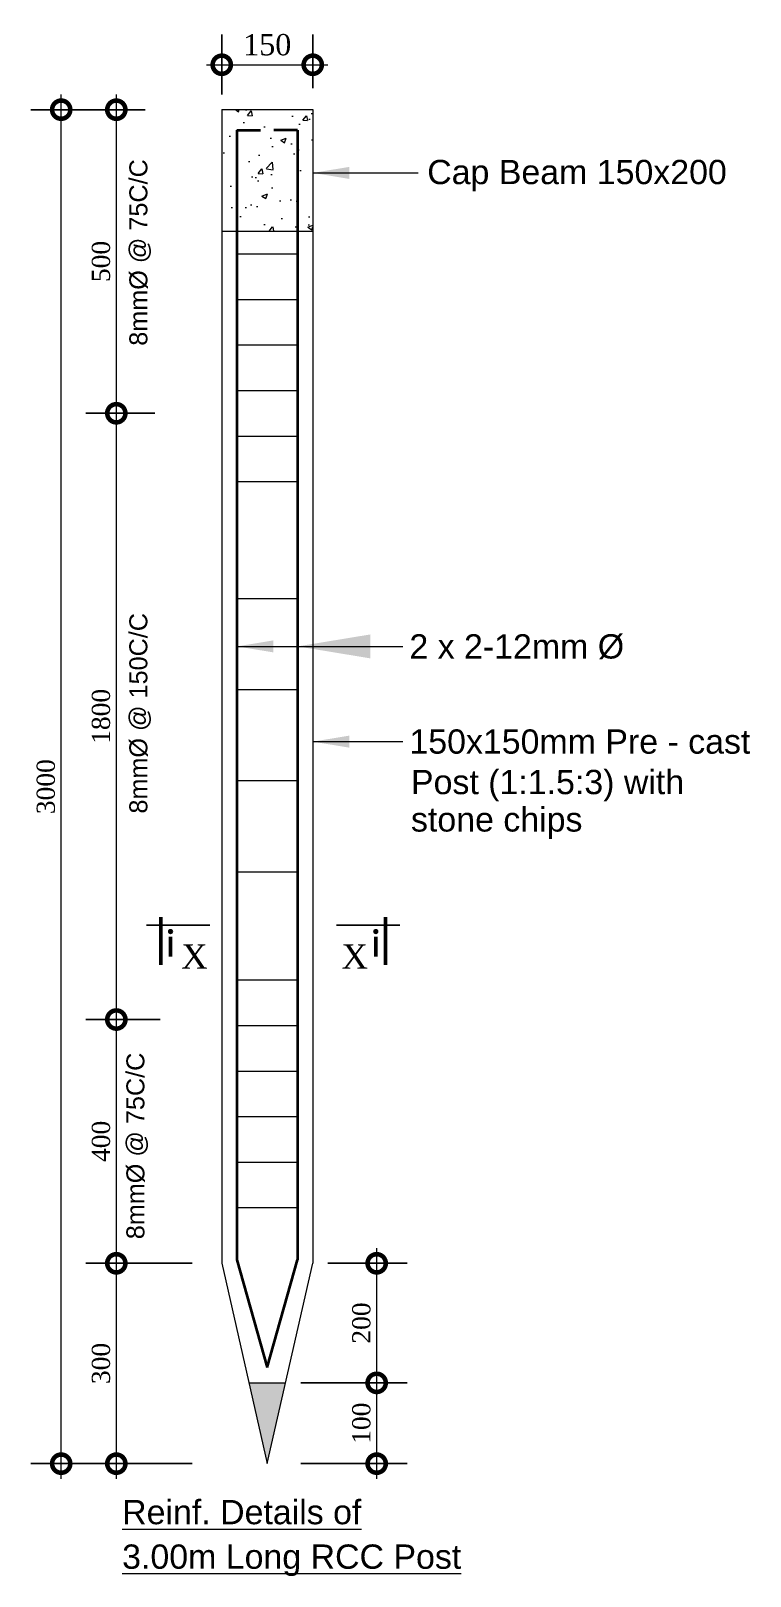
# Model space of a CAD drawing. Header units: millimetres. Extents: x -68595 to 8963, y 185076 to 197058.
# Drawn here: x -68595 to -67410, y 187126 to 189671 of the extents above; entities that cross this region are included whole.
import ezdxf

# ---------------------------------------------------------------- set-up
doc = ezdxf.new("R2010")
doc.units = ezdxf.units.MM
doc.header["$LTSCALE"] = 150
doc.header["$PDMODE"] = 35
for name, color, linetype, lineweight in [('Dimision', 4, 'Continuous', 9), ('Hatching', 35, 'Continuous', 18), ('Rod', 12, 'Continuous', 35), ('Rod - 3', 7, 'Continuous', 15), ('Structue', 7, 'Continuous', 18), ('Text', 7, 'Continuous', 15)]:
    doc.layers.add(name, color=color, linetype=linetype, lineweight=lineweight)
doc.layers.add('Pile', color=7, linetype='Continuous')
doc.styles.add('ROMANS', font='arial.ttf', dxfattribs={"height": 200})
doc.styles.get("Standard").update_dxf_attribs({"font": 'times.ttf'})
doc.dimstyles.new('ISO-25', dxfattribs={"dimtxt": 75, "dimasz": 50, "dimexe": 75, "dimexo": 45.625, "dimgap": 20, "dimtad": 1, "dimtoh": 1, "dimdec": 1, "dimdsep": 46, "dimtxsty": 'Standard', "dimblk": 'DOT', "dimcen": 300, "dimclrd": 256, "dimclre": 256, "dimclrt": 256, "dimadec": 0, "dimazin": 0, "dimtfac": 1, "dimtdec": 1, "dimtix": 1, "dimtmove": 0, "dimatfit": 3, "dimfxl": 75, "dimlwd": -1, "dimarcsym": 0})

# ---------------------------------------------------------------- blocks, each defined once
blk = doc.blocks.new('_Dot')
at = {"color": 0, "linetype": 'ByBlock', "lineweight": -2}
blk.add_line((-0.5, 0), (-1, 0), dxfattribs=at)
at = {"color": 0, "linetype": 'ByBlock', "const_width": 0.5}
blk.add_lwpolyline([(-0.25, 0, 1), (0.25, 0, 1)], format="xyb", close=True, dxfattribs=at)
blk = doc.blocks.new('_DotSmall')
at = {"color": 0, "linetype": 'ByBlock', "const_width": 0.5}
blk.add_lwpolyline([(-0.0625, 0, 1), (0.0625, 0, 1)], format="xyb", close=True, dxfattribs=at)
blk = doc.blocks.new('*D8')
at = {"layer": 'Defpoints', "color": 0, "transparency": 16777216}
for p in [(-68545.2, 189541.6), (-68268.7, 189541.6), (-68205.5, 187311.6)]:
    blk.add_point(p, dxfattribs=at)
at = {"layer": 'Dimision', "transparency": 16777216}
blk.add_line((-68545.2, 187286.6), (-68545.2, 189566.6), dxfattribs=at)
at = {"layer": 'Dimision', "lineweight": -2, "transparency": 16777216}
for p, q in [((-68420.2, 189541.6), (-68595.2, 189541.6)), ((-68420.2, 187311.6), (-68595.2, 187311.6))]:
    blk.add_line(p, q, dxfattribs=at)
at = {"layer": 'Dimision', "transparency": 16777216, "xscale": 60, "yscale": 60, "zscale": 60}
for p, rotation in [((-68545.2, 189541.6), 90), ((-68545.2, 187311.6), 270)]:
    blk.add_blockref('_DotSmall', p, dxfattribs=dict(at, rotation=rotation))
at = {"layer": 'Dimision', "transparency": 16777216, "insert": (-68570.4, 188426.6), "char_height": 30, "attachment_point": 5, "rotation": 90}
blk.add_mtext('3000', dxfattribs=at)
blk = doc.blocks.new('*D9')
at = {"layer": 'Defpoints', "color": 0, "transparency": 16777216}
for p in [(-68382, 189541.6), (-68454.3, 189041.6), (-68365.8, 189041.6)]:
    blk.add_point(p, dxfattribs=at)
at = {"layer": 'Dimision', "transparency": 16777216}
blk.add_line((-68454.3, 189566.6), (-68454.3, 189016.6), dxfattribs=at)
at = {"layer": 'Dimision', "lineweight": -2, "transparency": 16777216}
for p, q in [((-68407, 189541.6), (-68504.3, 189541.6)), ((-68390.8, 189041.6), (-68504.3, 189041.6))]:
    blk.add_line(p, q, dxfattribs=at)
at = {"layer": 'Dimision', "transparency": 16777216, "xscale": 60, "yscale": 60, "zscale": 60}
for p, rotation in [((-68454.3, 189541.6), 90), ((-68454.3, 189041.6), 270)]:
    blk.add_blockref('_DotSmall', p, dxfattribs=dict(at, rotation=rotation))
at = {"layer": 'Dimision', "transparency": 16777216, "insert": (-68479.5, 189291.6), "char_height": 30, "attachment_point": 5, "rotation": 90}
blk.add_mtext('500', dxfattribs=at)
blk = doc.blocks.new('*D10')
at = {"layer": 'Defpoints', "color": 0, "transparency": 16777216}
for p in [(-68365.8, 189041.6), (-68454.3, 188043.1), (-68357, 188043.1)]:
    blk.add_point(p, dxfattribs=at)
at = {"layer": 'Dimision', "transparency": 16777216}
blk.add_line((-68454.3, 189066.6), (-68454.3, 188018.1), dxfattribs=at)
at = {"layer": 'Dimision', "lineweight": -2, "transparency": 16777216}
for p, q in [((-68390.8, 189041.6), (-68504.3, 189041.6)), ((-68382, 188043.1), (-68504.3, 188043.1))]:
    blk.add_line(p, q, dxfattribs=at)
at = {"layer": 'Dimision', "transparency": 16777216, "xscale": 60, "yscale": 60, "zscale": 60}
for p, rotation in [((-68454.3, 189041.6), 90), ((-68454.3, 188043.1), 270)]:
    blk.add_blockref('_DotSmall', p, dxfattribs=dict(at, rotation=rotation))
at = {"layer": 'Dimision', "transparency": 16777216, "insert": (-68479.5, 188542.4), "char_height": 30, "attachment_point": 5, "rotation": 90}
blk.add_mtext('1800', dxfattribs=at)
blk = doc.blocks.new('*D11')
at = {"layer": 'Defpoints', "color": 0, "transparency": 16777216}
for p in [(-68357, 188043.1), (-68454.3, 187641.6), (-68209.4, 187641.6)]:
    blk.add_point(p, dxfattribs=at)
at = {"layer": 'Dimision', "transparency": 16777216}
blk.add_line((-68454.3, 188068.1), (-68454.3, 187616.6), dxfattribs=at)
at = {"layer": 'Dimision', "lineweight": -2, "transparency": 16777216}
for p, q in [((-68382, 188043.1), (-68504.3, 188043.1)), ((-68329.3, 187641.6), (-68504.3, 187641.6))]:
    blk.add_line(p, q, dxfattribs=at)
at = {"layer": 'Dimision', "transparency": 16777216, "xscale": 60, "yscale": 60, "zscale": 60}
for p, rotation in [((-68454.3, 188043.1), 90), ((-68454.3, 187641.6), 270)]:
    blk.add_blockref('_DotSmall', p, dxfattribs=dict(at, rotation=rotation))
at = {"layer": 'Dimision', "transparency": 16777216, "insert": (-68479.5, 187842.4), "char_height": 30, "attachment_point": 5, "rotation": 90}
blk.add_mtext('400', dxfattribs=at)
blk = doc.blocks.new('*D12')
at = {"layer": 'Defpoints', "color": 0, "transparency": 16777216}
for p in [(-68209.4, 187641.6), (-68454.3, 187311.6), (-68205.5, 187311.6)]:
    blk.add_point(p, dxfattribs=at)
at = {"layer": 'Dimision', "transparency": 16777216}
blk.add_line((-68454.3, 187666.6), (-68454.3, 187286.6), dxfattribs=at)
at = {"layer": 'Dimision', "lineweight": -2, "transparency": 16777216}
for p, q in [((-68329.3, 187641.6), (-68504.3, 187641.6)), ((-68329.3, 187311.6), (-68504.3, 187311.6))]:
    blk.add_line(p, q, dxfattribs=at)
at = {"layer": 'Dimision', "transparency": 16777216, "xscale": 60, "yscale": 60, "zscale": 60}
for p, rotation in [((-68454.3, 187641.6), 90), ((-68454.3, 187311.6), 270)]:
    blk.add_blockref('_DotSmall', p, dxfattribs=dict(at, rotation=rotation))
at = {"layer": 'Dimision', "transparency": 16777216, "insert": (-68479.5, 187476.6), "char_height": 30, "attachment_point": 5, "rotation": 90}
blk.add_mtext('300', dxfattribs=at)
blk = doc.blocks.new('*D25')
at = {"layer": 'Defpoints', "color": 0, "transparency": 16777216}
for p in [(-68130.5, 189615.6), (-68130.5, 189552.2), (-68280.5, 189541.6)]:
    blk.add_point(p, dxfattribs=at)
at = {"layer": 'Dimision', "lineweight": -2, "transparency": 16777216}
for p, q in [((-68280.5, 189566.6), (-68280.5, 189665.6)), ((-68130.5, 189577.2), (-68130.5, 189665.6))]:
    blk.add_line(p, q, dxfattribs=at)
at = {"layer": 'Dimision', "transparency": 16777216}
blk.add_line((-68305.5, 189615.6), (-68105.5, 189615.6), dxfattribs=at)
at = {"layer": 'Dimision', "transparency": 16777216, "xscale": 60, "yscale": 60, "zscale": 60, "rotation": 180}
blk.add_blockref('_DotSmall', (-68280.5, 189615.6), dxfattribs=at)
at = {"layer": 'Dimision', "transparency": 16777216, "xscale": 60, "yscale": 60, "zscale": 60}
blk.add_blockref('_DotSmall', (-68130.5, 189615.6), dxfattribs=at)
at = {"layer": 'Dimision', "transparency": 16777216, "insert": (-68205.5, 189648.4), "char_height": 35, "attachment_point": 5}
blk.add_mtext('150', dxfattribs=at)
blk = doc.blocks.new('*D27')
at = {"layer": 'Defpoints', "color": 0, "transparency": 16777216}
for p in [(-68175.2, 187444.7), (-68025.1, 187444.7), (-68205.5, 187311.6)]:
    blk.add_point(p, dxfattribs=at)
at = {"layer": 'Dimision', "transparency": 16777216}
blk.add_line((-68025.1, 187286.6), (-68025.1, 187469.7), dxfattribs=at)
at = {"layer": 'Dimision', "lineweight": -2, "transparency": 16777216}
for p, q in [((-68150.1, 187444.7), (-67975.1, 187444.7)), ((-68150.1, 187311.6), (-67975.1, 187311.6))]:
    blk.add_line(p, q, dxfattribs=at)
at = {"layer": 'Dimision', "transparency": 16777216, "xscale": 60, "yscale": 60, "zscale": 60}
for p, rotation in [((-68025.1, 187444.7), 90), ((-68025.1, 187311.6), 270)]:
    blk.add_blockref('_DotSmall', p, dxfattribs=dict(at, rotation=rotation))
at = {"layer": 'Dimision', "transparency": 16777216, "insert": (-68050.3, 187378.2), "char_height": 30, "attachment_point": 5, "rotation": 90}
blk.add_mtext('100', dxfattribs=at)
blk = doc.blocks.new('*D28')
at = {"layer": 'Defpoints', "color": 0, "transparency": 16777216}
for p in [(-68130.5, 187641.6), (-68025.1, 187641.6), (-68175.2, 187444.7)]:
    blk.add_point(p, dxfattribs=at)
at = {"layer": 'Dimision', "transparency": 16777216}
blk.add_line((-68025.1, 187419.7), (-68025.1, 187666.6), dxfattribs=at)
at = {"layer": 'Dimision', "lineweight": -2, "transparency": 16777216}
for p, q in [((-68105.5, 187641.6), (-67975.1, 187641.6)), ((-68150.1, 187444.7), (-67975.1, 187444.7))]:
    blk.add_line(p, q, dxfattribs=at)
at = {"layer": 'Dimision', "transparency": 16777216, "xscale": 60, "yscale": 60, "zscale": 60}
for p, rotation in [((-68025.1, 187641.6), 90), ((-68025.1, 187444.7), 270)]:
    blk.add_blockref('_DotSmall', p, dxfattribs=dict(at, rotation=rotation))
at = {"layer": 'Dimision', "transparency": 16777216, "insert": (-68050.3, 187543.2), "char_height": 30, "attachment_point": 5, "rotation": 90}
blk.add_mtext('200', dxfattribs=at)

msp = doc.modelspace()

# ---------------------------------------------------------------- hatches: boundary and pattern name
at = {"layer": 'Dimision', "lineweight": 25, "ltscale": 0.2}
h = msp.add_hatch(color=7, dxfattribs=at)
h.dxf.hatch_style = 1
h.paths.add_polyline_path([(-68175.2, 187444.75), (-68235.71, 187444.75), (-68205.45, 187311.61)])
at = {"layer": 'Hatching', "ltscale": 10}
h = msp.add_hatch(dxfattribs=at)
h.set_pattern_fill('AR-CONC', color=256, scale=0.5, style=0)
h.set_pattern_definition([(50, (1889.95, -42453.33), (91.092334, -7.969543), [9.525, -104.775]), (355, (1889.95, -42453.33), (-17.62171, 95.528423), [7.62, -83.820292]), (100.451445, (1897.54, -42453.995), (73.470624, 87.558876), [8.095004, -89.045122]), (46.1842, (1889.95, -42427.93), (135.53952, -21.021164), [14.2875, -157.1625]), (96.63556, (1901.24, -42429.68), (118.70207, 123.71306), [12.14251, -133.567804]), (351.18415, (1889.95, -42427.93), (118.70207, 123.71306), [11.42998, -125.729866]), (21, (1902.65, -42434.28), (75.807196, -51.1326), [9.525, -104.775]), (326, (1902.65, -42434.28), (30.901014, 92.093983), [7.62, -83.82]), (71.451445, (1908.97, -42438.54), (106.70821, 40.961384), [8.095004, -89.04497]), (37.5, (1889.95, -42453.33), (1.5443016, 42.2775194), [0, -82.804, 0, -85.09, 0, -84.1375]), (7.5, (1889.95, -42453.33), (33.409831, 50.090287), [0, -48.514, 0, -80.899, 0, -32.0675]), (327.5, (1861.627, -42453.33), (67.7952976, -2.864372), [0, -31.75, 0, -99.06, 0, -131.445]), (317.5, (1848.93, -42453.33), (74.06459, 12.713246), [0, -41.275, 0, -65.786, 0, -93.345])])
h.paths.add_polyline_path([(-68130.45, 189541.64), (-68280.45, 189541.64), (-68280.45, 189341.64), (-68130.45, 189341.64)])
at = {"layer": 'Pile', "ltscale": 5}
h = msp.add_hatch(color=5, dxfattribs=at)
h.set_gradient(color1=(0, 0, 255), one_color=1, tint=1, name='CYLINDER')
h.paths.add_polyline_path([(-68367.96, 188187.97, -1), (-68361.76, 188187.97, -1)])
h = msp.add_hatch(color=5, dxfattribs=at)
h.set_gradient(color1=(0, 0, 255), one_color=1, tint=1, name='CYLINDER')
h.paths.add_polyline_path([(-68023.5, 188187.97, 1), (-68029.7, 188187.97, 1)])

# ---------------------------------------------------------------- linework, layer by layer
at = {"layer": 'Dimision'}
for p, q in [((-68280.45, 189566.56), (-68280.45, 189660.59)), ((-68280.45, 189615.59), (-68130.45, 189615.59))]:
    msp.add_line(p, q, dxfattribs=at)
at = {"layer": 'Pile', "ltscale": 5}
for p, q in [((-68300.13, 188198.74), (-68404.78, 188198.74)), ((-68091.33, 188198.74), (-67986.68, 188198.74))]:
    msp.add_line(p, q, dxfattribs=at)
at = {"layer": 'Pile', "ltscale": 5, "const_width": 6.2}
for points in [[(-68380.83, 188211.78), (-68380.83, 188133.03)], [(-68010.63, 188211.78), (-68010.63, 188133.03)], [(-68364.86, 188179.3), (-68364.86, 188146.81)], [(-68026.6, 188179.3), (-68026.6, 188146.81)]]:
    msp.add_lwpolyline(points, dxfattribs=at)
at = {"layer": 'Pile', "ltscale": 5}
for centre in [(-68364.86, 188187.97), (-68026.6, 188187.97)]:
    msp.add_circle(centre, 3.1, dxfattribs=at)
at = {"layer": 'Rod', "ltscale": 3}
for p, q in [((-68255.45, 189507.88), (-68255.45, 187647.54)), ((-68255.45, 189507.88), (-68216.46, 189507.88)), ((-68155.45, 189507.88), (-68194.44, 189507.88)), ((-68155.45, 189507.83), (-68155.45, 187647.54)), ((-68255.45, 187647.54), (-68205.45, 187469.99)), ((-68205.45, 187469.99), (-68155.45, 187647.54))]:
    msp.add_line(p, q, dxfattribs=at)
at = {"layer": 'Rod - 3', "ltscale": 3}
for p, q in [((-68255.45, 189304.06), (-68155.45, 189304.06)), ((-68255.45, 189229.06), (-68155.45, 189229.06)), ((-68255.45, 189154.06), (-68155.45, 189154.06)), ((-68255.45, 189079.06), (-68155.45, 189079.06)), ((-68255.45, 189004.06), (-68155.45, 189004.06)), ((-68255.45, 188929.06), (-68155.45, 188929.06)), ((-68255.45, 188736.55), (-68155.45, 188736.55)), ((-68255.45, 188586.55), (-68155.45, 188586.55)), ((-68255.45, 188436.55), (-68155.45, 188436.55)), ((-68255.45, 188286.55), (-68155.45, 188286.55)), ((-68255.45, 188108.26), (-68155.45, 188108.26)), ((-68255.45, 188033.26), (-68155.45, 188033.26)), ((-68255.45, 187958.26), (-68155.45, 187958.26)), ((-68255.45, 187883.26), (-68155.45, 187883.26)), ((-68255.45, 187808.26), (-68155.45, 187808.26)), ((-68255.45, 187733.26), (-68155.45, 187733.26))]:
    msp.add_line(p, q, dxfattribs=at)
at = {"layer": 'Structue', "ltscale": 3}
for p, q in [((-68280.45, 189541.64), (-68280.45, 187641.64)), ((-68280.45, 189541.64), (-68130.45, 189541.64)), ((-68130.45, 189541.64), (-68130.45, 187641.64)), ((-68280.45, 189341.64), (-68130.45, 189341.64)), ((-68280.45, 187641.64), (-68205.45, 187311.61)), ((-68205.45, 187311.61), (-68130.45, 187641.64)), ((-68235.71, 187444.75), (-68175.2, 187444.75))]:
    msp.add_line(p, q, dxfattribs=at)

# ---------------------------------------------------------------- texts
at = {"layer": 'Text', "style": 'ROMANS'}
for s, p in [('8mm%%C @ 75C/C', (-68403.12, 189152.83)), ('8mm%%C @ 150C/C', (-68403.16, 188382.31)), ('8mm%%C @ 75C/C', (-68408.04, 187681.26))]:
    msp.add_text(s, height=29.7, rotation=90, dxfattribs=at).set_placement(p)
for s, p in [(' Cap Beam 150x200', (-67957.34, 189418.95)), ('2 x 2-12mm %%C  ', (-67971.16, 188637.63)), ('150x150mm Pre - cast ', (-67971.16, 188480.95)), ('Post (1:1.5:3) with ', (-67968.54, 188414.27)), ('stone chips ', (-67968.54, 188352.67))]:
    msp.add_text(s, height=40, dxfattribs=at).set_placement(p)
at = {"layer": 'Text'}
for p in [(-68347.29, 188126.9), (-68083.05, 188126.9)]:
    msp.add_text('X', height=40, dxfattribs=at).set_placement(p)
at = {"layer": 'Text', "ltscale": 50, "insert": (-68444.7, 187251.83), "char_height": 40, "width": 27040, "attachment_point": 1, "line_spacing_factor": 1.1}
msp.add_mtext('{\\fArial|b0|i0|c0|p34;\\LReinf. Details of\\P3.00m Long RCC Post}', dxfattribs=at)

# ---------------------------------------------------------------- dimensions: what is measured, and where the dimension line sits
at = {"layer": 'Dimision'}
dim = msp.add_linear_dim(base=(-68130.45, 189615.59), p1=(-68280.45, 189541.64), p2=(-68130.45, 189552.23), dimstyle='ISO-25', override={"dimtxt": 35, "dimasz": 60, "dimexe": 50, "dimexo": 25, "dimgap": 15, "dimblk1": 'DotSmall', "dimblk2": 'DotSmall', "dimsah": 1, "dimdle": 25, "dimfxl": 125, "dimfxlon": 1}, dxfattribs=at)
dim.commit()
dim.dimension.update_dxf_attribs({"geometry": '*D25', "text_midpoint": (-68205.45, 189648.39)})
for base, p1, p2, text, picture, middle in [((-68545.15, 189541.64), (-68205.45, 187311.61), (-68268.75, 189541.64), '3000', '*D8', (-68570.41, 188426.62)), ((-68454.26, 189041.64), (-68382.04, 189541.64), (-68365.84, 189041.64), '500', '*D9', (-68479.52, 189291.64)), ((-68454.26, 188043.08), (-68365.84, 189041.64), (-68357.04, 188043.08), '1800', '*D10', (-68479.52, 188542.36)), ((-68454.26, 187641.64), (-68357.04, 188043.08), (-68209.44, 187641.64), '400', '*D11', (-68479.52, 187842.36)), ((-68454.26, 187311.61), (-68209.44, 187641.64), (-68205.45, 187311.61), '300', '*D12', (-68479.52, 187476.62)), ((-68025.06, 187641.64), (-68175.2, 187444.75), (-68130.45, 187641.64), '200', '*D28', (-68050.32, 187543.19)), ((-68025.06, 187444.75), (-68205.45, 187311.61), (-68175.2, 187444.75), '100', '*D27', (-68050.32, 187378.18))]:
    dim = msp.add_linear_dim(base=base, p1=p1, p2=p2, angle=90, text=text, dimstyle='ISO-25', override={"dimtxt": 30, "dimasz": 60, "dimexe": 50, "dimexo": 25, "dimgap": 10, "dimblk1": 'DotSmall', "dimblk2": 'DotSmall', "dimsah": 1, "dimdle": 25, "dimfxl": 125, "dimfxlon": 1}, dxfattribs=at)
    dim.commit()
    dim.dimension.update_dxf_attribs({"geometry": picture, "text_midpoint": middle})

# ---------------------------------------------------------------- leaders
for points, override in [([(-68130.45, 189437.48), (-67956.92, 189437.48)], {"dimasz": 60, "dimtad": 0}), ([(-68255.45, 188657.63), (-67981.92, 188657.63)], {"dimasz": 60, "dimtad": 0}), ([(-68155.45, 188657.63), (-67981.92, 188657.63)], {"dimasz": 120, "dimtad": 0}), ([(-68155.45, 188657.63), (-67981.92, 188657.63)], {"dimasz": 60, "dimtad": 0}), ([(-68130.45, 188500.77), (-67981.94, 188500.77)], {"dimasz": 60, "dimtad": 0})]:
    msp.add_leader(points, dimstyle='ISO-25', override=override, dxfattribs=at)

doc.saveas('drawing.dxf')
